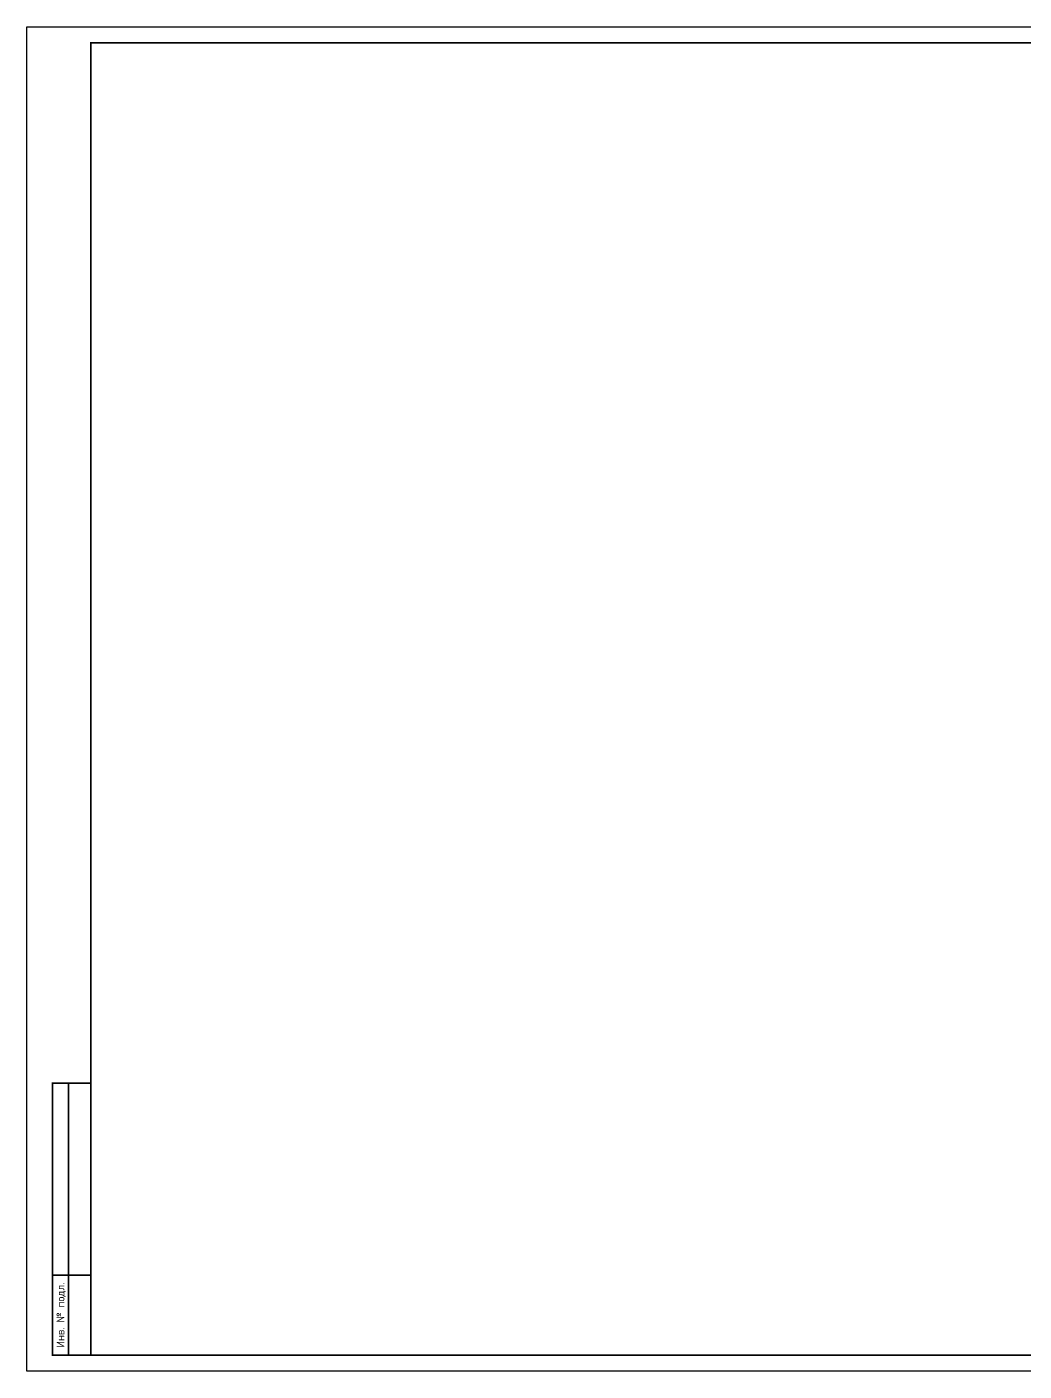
# Model space of a CAD drawing. Header units: metres. Extents: x -18 to 14983, y 1157 to 3877.
# Drawn here: x 7473.1 to 7784.8, y 1902.8 to 2322.8 of the extents above; entities that cross this region are included whole.
import ezdxf
from ezdxf.enums import TextEntityAlignment as Align

# ---------------------------------------------------------------- set-up
doc = ezdxf.new("R2010")
doc.units = ezdxf.units.M
doc.styles.add('GOST', font='GOST_Common.ttf')

msp = doc.modelspace()

# ---------------------------------------------------------------- linework, layer by layer
msp.add_lwpolyline([(7473.1345, 2322.7555), (8067.1345, 2322.7555), (8067.1345, 1902.7555), (7473.1345, 1902.7555)], close=True)
at = {"const_width": 0.5}
msp.add_lwpolyline([(7493.1345, 2317.7555), (8062.1345, 2317.7555), (8062.1345, 1907.7555), (7493.1345, 1907.7555)], close=True, dxfattribs=at)
for points in [[(7493.1345, 1907.7555), (7481.1345, 1907.7555), (7481.1345, 1992.7555), (7493.1345, 1992.7555)], [(7486.1345, 1992.7555), (7486.1345, 1907.7555)], [(7481.1345, 1932.7555), (7493.1345, 1932.7555)]]:
    msp.add_lwpolyline(points, dxfattribs=at)

# ---------------------------------------------------------------- texts
at = {"style": 'GOST'}
msp.add_text('Инв. № подл.', height=2.5, rotation=90, dxfattribs=at).set_placement((7483.6345, 1920.2555), align=Align.MIDDLE_CENTER)

doc.saveas('drawing.dxf')
